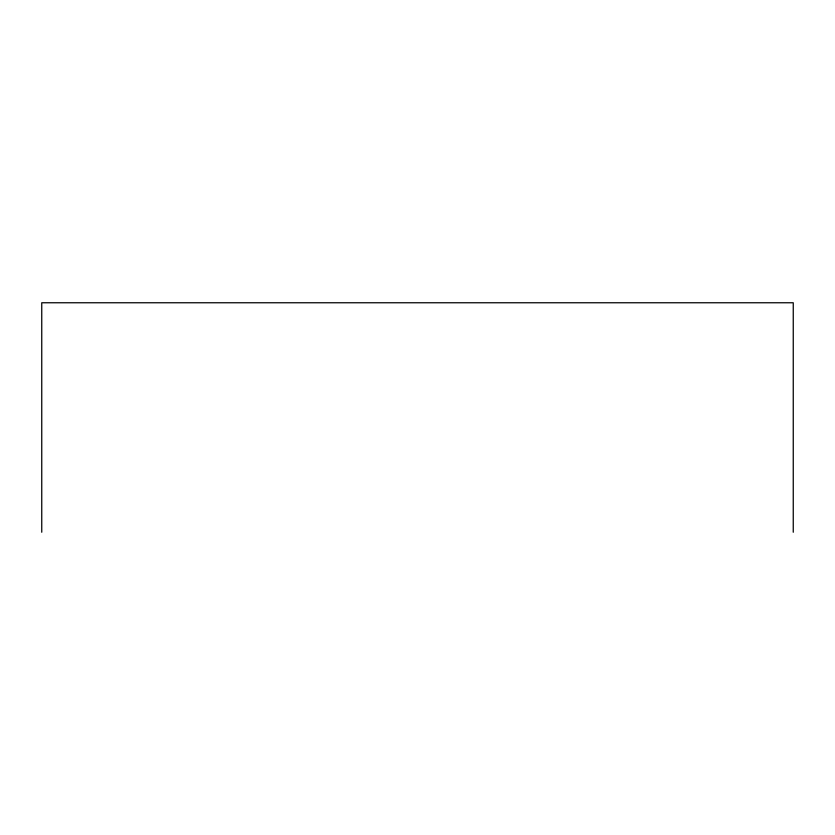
<?xml version="1.0" encoding="UTF-8"?>
<svg xmlns="http://www.w3.org/2000/svg" width="835" height="835" viewBox="0 0 835 835"><rect width="100%" height="100%" fill="white"/><g stroke="black" fill="none" stroke-linecap="round" stroke-linejoin="round"><path stroke-width="1.25" d="M793.25 532.239L793.25 302.761L41.75 302.761L41.75 532.239"/></g></svg>
